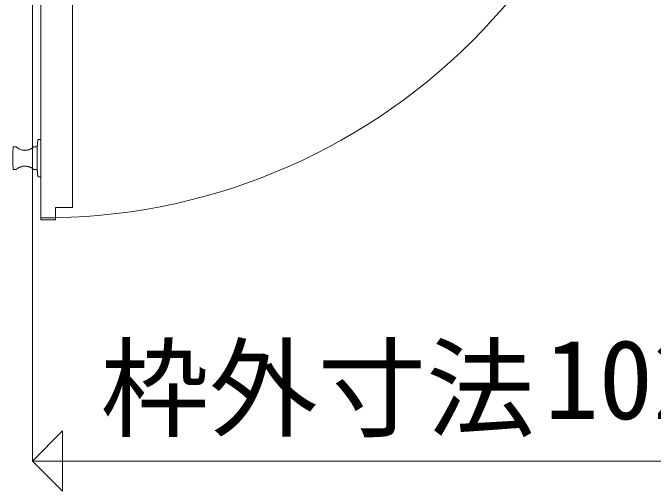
# Model space of a CAD drawing. Units: millimetres at full size, sheet at 1:30; details may follow other scales. Extents: x -6149 to 5151, y -9003 to 3076.
# Drawn here: x -1630 to -1099, y -1209 to -812 of the extents above; entities that cross this region are included whole.
import ezdxf
from ezdxf.enums import TextEntityAlignment as Align

# ---------------------------------------------------------------- set-up
doc = ezdxf.new("R2010")
doc.units = ezdxf.units.MM
doc.header["$LTSCALE"] = 30
doc.linetypes.add('DOUBLE_CHAIN1', pattern=[8.8, 5, -1, 0.6, -0.6, 0.6, -1])
for name, color, linetype, lineweight in [('0-3', 7, 'DOUBLE_CHAIN1', 9), ('0-6', 7, 'Continuous', 9), ('0-8', 7, 'Continuous', 9)]:
    doc.layers.add(name, color=color, linetype=linetype, lineweight=lineweight)
doc.styles.add('ＭＳ ゴシック', font='')
doc.styles.get('ＭＳ ゴシック').set_extended_font_data('MS Gothic')

msp = doc.modelspace()

# ---------------------------------------------------------------- linework, layer by layer
at = {"layer": '0-3', "color": 3, "linetype": 'Continuous'}
for p, q in [((-1606.85, -478.83), (-1606.85, -983.83)), ((-1580.55, -478.83), (-1580.55, -973.83)), ((-1594.85, -973.83), (-1580.55, -973.83)), ((-1594.85, -983.83), (-1594.85, -973.83)), ((-1606.85, -983.83), (-1594.85, -983.83))]:
    msp.add_line(p, q, dxfattribs=at)
at = {"layer": '0-3', "color": 4}
for p, q in [((-1608.42, -917.33), (-1606.85, -917.33)), ((-1606.85, -948.33), (-1606.85, -917.33)), ((-1627.36, -923.28), (-1629.35, -923.28)), ((-1612.67, -923.43), (-1609.85, -923.43)), ((-1609.85, -942.38), (-1609.85, -923.28)), ((-1627.36, -942.23), (-1629.35, -942.23)), ((-1612.67, -942.23), (-1609.85, -942.23)), ((-1608.42, -948.33), (-1606.85, -948.33))]:
    msp.add_line(p, q, dxfattribs=at)
at = {"layer": '0-3', "color": 3, "linetype": 'Continuous'}
msp.add_arc((-1603.82, -480.33), 501.97, 269.6546, 0.1712, dxfattribs=at)
at = {"layer": '0-3', "color": 4}
for centre, radius, start, end in [((-1608.42, -918.33), 1, 90, 174.0108), ((-1629.35, -923.78), 0.5, 90, 176.8013), ((-1627.36, -923.78), 0.5, 46.911, 90), ((-1612.67, -923.93), 0.5, 90, 133.089), ((-1470.17, -932.83), 140, 174.0108, 176.0886), ((-1470.1, -932.68), 160, 176.8013, 180.0263), ((-1620.01, -916.07), 10.25, 226.911, 313.089), ((-1470.1, -932.83), 160, 179.9737, 183.1987), ((-1620.01, -949.58), 10.25, 46.911, 133.089), ((-1629.35, -941.73), 0.5, 183.1987, 270), ((-1627.36, -941.73), 0.5, 270, 313.089), ((-1612.67, -941.73), 0.5, 226.911, 270), ((-1470.17, -932.83), 140, 183.9114, 185.9864), ((-1608.42, -947.33), 1, 185.9864, 270)]:
    msp.add_arc(centre, radius, start, end, dxfattribs=at)
at = {"layer": '0-6'}
msp.add_line((-584.84, -1183.83), (-1613.86, -1183.83), dxfattribs=at)
at = {"layer": '0-8'}
for p, q in [((-1613.86, -1183.83), (-1613.86, -678.83)), ((-1613.86, -1183.83), (-1588.86, -1158.83)), ((-1588.86, -1208.83), (-1588.86, -1158.83)), ((-1613.86, -1183.83), (-1588.86, -1208.83))]:
    msp.add_line(p, q, dxfattribs=at)

# ---------------------------------------------------------------- texts
at = {"layer": '0-8', "style": 'ＭＳ ゴシック'}
for s, p in [('枠外寸法', (-1557.44, -1176.54)), ('1029', (-1189.35, -1168.83))]:
    msp.add_text(s, height=65.98, dxfattribs=at).set_placement(p, align=Align.BOTTOM_LEFT)

doc.saveas('drawing.dxf')
